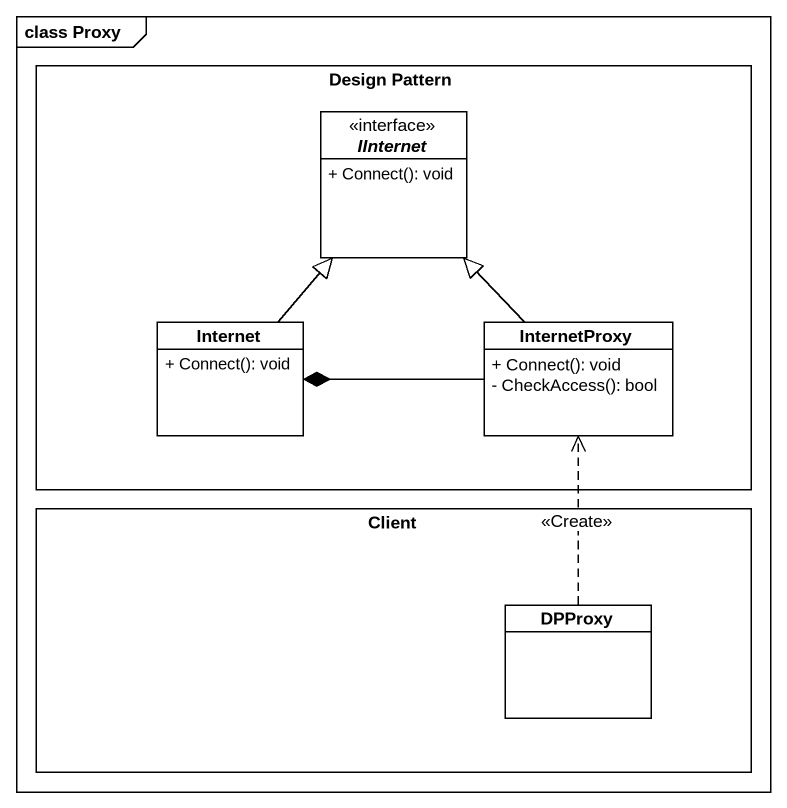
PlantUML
@startuml
mainframe class Proxy
hide circle
hide empty members
skinparam classAttributeIconSize 0
rectangle "Design Pattern" as Design_Pattern {
  interface IInternet {
    + Connect(): void
  }
  class Internet {
    + Connect(): void
  }
  class InternetProxy {
    + Connect(): void
    - CheckAccess(): bool
  }
}
rectangle Client {
  class DPProxy
}
Internet -up-|> IInternet
InternetProxy -up-|> IInternet
InternetProxy -left-* Internet
DPProxy .up.> InternetProxy : <<Create>>
@enduml
